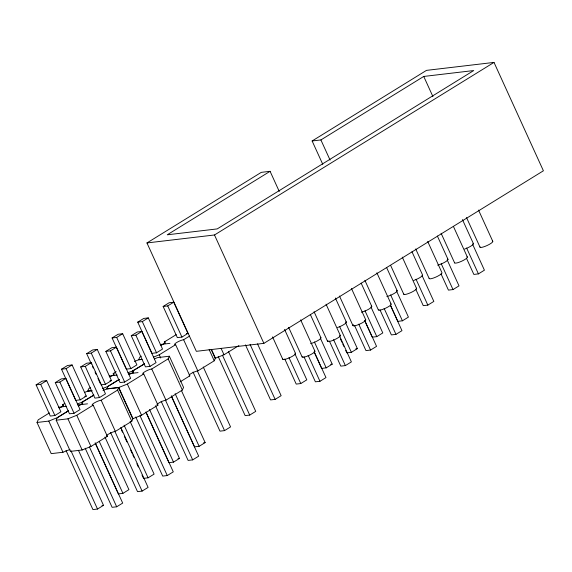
<?xml version="1.0" encoding="UTF-8"?>
<svg xmlns="http://www.w3.org/2000/svg" width="572" height="572" viewBox="0 0 572 572"><rect width="100%" height="100%" fill="white"/><g stroke="black" fill="none" stroke-linecap="round" stroke-linejoin="round"><path stroke-width="0.86" d="M69.999 449.442L62.977 452.259L51.223 453.646L37.016 422.472L38.202 419.834L49.392 412.927M103.003 390.447L107.014 388.838L118.769 387.451L117.582 390.09L101.172 400.214A5.505 1.108 -24.5 0 0 94.123 403.046A5.505 1.108 -24.5 0 0 93.172 405.155L107.379 436.336L90.969 446.46L82.153 450L70.406 451.387L56.192 420.213L57.379 417.574L68.569 410.667M106.735 435.406A5.505 1.108 -24.5 0 1 115.38 431.395L131.789 421.264L132.976 418.625L118.769 387.451M119.148 379.436L107.965 386.343L106.778 388.981L118.526 387.594L127.349 384.062L143.751 373.931A5.505 1.108 -24.5 0 1 144.702 371.821A5.505 1.108 -24.5 0 1 151.759 368.99L168.161 358.858L169.348 356.22L157.6 357.607L154.476 358.858M156.971 404.64A5.505 1.108 -24.5 0 1 160.675 402.023A5.505 1.108 -24.5 0 1 165.966 400.164L182.368 390.04L183.555 387.401L169.348 356.22M189.189 374.932A5.505 1.108 -24.5 0 1 197.84 370.913L214.243 360.782L215.429 358.143L211.425 349.349M322.78 164.35L312.126 140.977L426.476 70.377L494.008 62.412L543.4 170.792L263.885 343.35L196.346 351.322L146.954 242.943L261.304 172.351L270.084 171.314L279.265 191.463M270.084 171.314L167.238 234.806L217.224 228.907L473.73 70.549L423.745 76.448L320.899 139.94L312.126 140.977M146.954 242.943L214.493 234.978L494.008 62.412M36.1 384.884L40.676 384.341L54.891 415.515L50.307 416.058L36.1 384.884L42.106 381.174L46.682 380.637L60.889 411.811L54.676 415.651M61.511 369.197L67.517 365.487L72.093 364.95L86.3 396.124L80.294 399.828L75.719 400.371L61.511 369.197L66.087 368.654L72.093 364.95M91.42 364.049L86.679 353.653L92.685 349.95L97.261 349.413L111.469 380.587L105.255 384.42M125.933 368.347L112.091 337.966L118.097 334.262L122.673 333.719L136.88 364.9L130.881 368.604L126.298 369.147M137.73 322.136L142.314 321.6L156.521 352.774L151.945 353.317L137.73 322.136L143.736 318.432L148.312 317.896L162.519 349.07L156.313 352.903M163.142 306.449L169.148 302.745L173.724 302.209L187.931 333.383L181.932 337.087L177.349 337.63L163.142 306.449L167.725 305.913L173.724 302.209M40.676 384.341L46.682 380.637M86.679 353.653L91.263 353.117L97.261 349.413M112.091 337.966L116.674 337.43L122.673 333.719M142.314 321.6L148.312 317.896M55.277 382.618L59.86 382.082L74.067 413.256L69.484 413.799L55.277 382.618L61.283 378.914L65.859 378.371L80.066 409.552L73.852 413.384M80.688 366.931L86.694 363.227L91.27 362.684L105.477 393.865L99.478 397.569L94.895 398.112L80.688 366.931L85.264 366.395L91.27 362.684M105.856 351.394L110.439 350.85L124.646 382.032L120.07 382.568L105.856 351.394L111.862 347.69L116.438 347.147L130.645 378.321L124.439 382.16M131.267 335.707L137.273 332.003L141.849 331.46L156.056 362.634L150.057 366.345L145.474 366.881L131.267 335.707L135.85 335.163L141.849 331.46M59.86 382.082L65.859 378.371M110.439 350.85L116.438 347.147M59.259 408.158A5.505 1.108 -24.5 0 0 62.613 404.762L64.85 403.382M90.276 387.687L88.789 388.61L87.602 391.248L91.799 390.748M109.838 376.934A5.505 1.108 -24.5 0 0 113.199 373.537L116.18 371.693M141.327 356.17L139.84 357.092L138.653 359.731L142.006 359.33M160.889 345.416A5.505 1.108 -24.5 0 0 164.25 342.02L176.183 334.656M82.518 404.104L81.789 402.502L93.722 395.138M133.104 372.873L132.375 371.278L144.308 363.906M68.025 411.104L57.586 417.546L48.77 421.085L37.016 422.472M77.356 404.025A5.505 1.108 -24.5 0 1 81.074 402.652L93.93 395.109M119.355 379.415L108.165 386.322L102.602 388.552M127.935 372.801A5.505 1.108 -24.5 0 1 131.653 371.428L144.509 363.885M153.611 357.057L159.223 354.804L175.625 344.673A5.505 1.108 -24.5 0 1 176.576 342.564A5.505 1.108 -24.5 0 1 183.633 339.732L189.597 336.05M56.192 420.213L67.946 418.826L76.762 415.286L93.172 405.155M180.137 381.839L189.832 375.854L175.625 344.673M211.182 349.499L215.194 358.294L224.01 354.754L238.924 345.545M118.526 387.594L132.733 418.776L141.556 415.236L157.958 405.105L143.751 373.931M65.995 450.471L92.929 509.588L97.512 509.044L103.511 505.341L78.421 450.278M95.095 442.885L118.34 493.901L122.923 493.357L128.922 489.653L104.933 437.015M142.035 475.118L143.515 478.356L148.091 477.82L154.097 474.116L130.109 421.478M146.046 412.469L168.926 462.669L173.502 462.133L179.508 458.429L155.52 405.791M171.314 395.824L194.566 446.839L199.142 446.303L205.148 442.599L181.524 390.769M193.036 372.043L219.977 431.152L224.553 430.616L230.559 426.912L203.246 366.988M218.204 356.506L245.145 415.615L249.721 415.079L255.727 411.368L228.421 351.451M245.459 344.866L270.556 399.928L275.132 399.392L281.138 395.681L257.522 343.858M284.777 358.987L296.217 384.091L300.793 383.547L306.799 379.844L294.988 353.932M314.25 352.202L321.628 368.397L326.204 367.86L332.21 364.157L320.399 338.245M345.688 350.429L346.796 352.86L351.38 352.323L357.378 348.613L345.574 322.701M372.208 337.173L376.791 336.636L382.79 332.925L370.978 307.014M390.469 305.148L397.847 321.342L402.431 320.806L408.429 317.095L396.625 291.184M415.88 289.461L423.259 305.655L427.842 305.119L433.841 301.408L422.036 275.497M441.048 273.924L448.434 290.118L453.01 289.575L459.009 285.871L447.204 259.96M466.459 258.237L473.845 274.431L478.421 273.888L484.42 270.184L472.615 244.273M85.171 448.212L112.112 507.321L116.688 506.785L122.687 503.081L95.381 443.157M110.582 432.525L137.516 491.634L142.099 491.098L148.098 487.394L120.792 427.47M135.75 416.988L162.691 476.097L167.267 475.554L173.273 471.85L145.96 411.926M161.161 401.294L188.102 460.41L192.678 459.867L198.684 456.163L171.371 396.239M303.954 356.721L315.394 381.824L319.97 381.288L325.976 377.577L314.164 351.666M329.365 341.034L340.805 366.137L345.381 365.601L351.387 361.89L339.575 335.978M354.533 325.497L365.973 350.6L370.556 350.057L376.555 346.353L364.75 320.442M379.944 309.81L391.384 334.913L395.967 334.37L401.966 330.666L390.526 305.562M134.413 361.483L138.424 359.874L141.777 359.473M84.499 392.435L87.838 391.098L92.035 390.604M186.408 333.562L187.931 333.383M160.246 344.494L169.934 343.35M109.195 376.011L117.224 375.06M128.371 373.745L138.059 372.601M355.855 348.798L357.378 348.613M109.946 380.766L111.469 380.587M100.886 384.834L105.47 384.291L91.263 353.117M330.68 364.335L332.21 364.157M84.778 396.303L86.3 396.124M58.616 407.235L66.645 406.284M77.792 404.976L87.48 403.832M203.618 442.778L205.148 442.599M177.978 458.608L179.508 458.429M101.988 505.519L103.511 505.341M132.375 371.278L133.026 371.264A5.505 1.108 -24.5 0 1 129.015 374.667M81.789 402.502L82.447 402.495A5.505 1.108 -24.5 0 1 78.436 405.898M423.745 76.448L432.925 96.596M478.521 210.067L492.764 241.327M466.523 217.582L480.037 247.24M462.426 219.569L473.387 243.615M466.609 247.976L478.421 273.888M453.474 226.555L467.353 257.014M441.112 233.269L454.626 262.927M437.38 236.057L447.976 259.302M441.198 263.663L453.01 289.575M427.699 241.441L441.949 272.701A7.021 1.409 -24.5 0 1 435.564 277.213A7.021 1.409 -24.5 0 1 429.222 278.214M415.701 248.956L429.214 278.614M411.969 251.744L422.565 274.989A7.021 1.409 -24.5 0 1 413.728 280.444M416.03 279.207L427.842 305.119M402.288 257.128L416.538 288.388M390.655 265.451L403.803 294.301M386.558 267.431L397.154 290.676M320.899 139.94L330.087 160.089M390.619 294.895L402.431 320.806M376.877 272.815L391.126 304.075M384.155 308.458L395.967 334.37M364.879 280.33L378.392 309.988M361.147 283.119L371.743 306.363M364.979 310.725L376.791 336.636M351.465 288.502L365.715 319.762M364.829 320.978L371.843 336.365M358.744 324.145L370.556 350.057M339.468 296.017L352.981 325.675M335.371 298.005L346.332 322.05M339.568 326.412L351.38 352.323M326.054 304.19L340.304 335.449M340.526 339.096L341.999 342.335M342.742 343.951L343.843 346.382M333.576 339.682L345.381 365.601M314.057 311.704L327.577 341.362M310.324 314.493L320.921 337.737M314.4 341.949L326.204 367.86M300.643 319.877L314.893 351.137M308.165 355.376L319.97 381.288M288.645 327.398L302.166 357.05M284.549 329.379L295.51 353.424M288.989 357.636L300.793 383.547M272.551 336.894L282.782 359.338M214.493 234.978L263.885 343.35M250.043 344.323L275.132 399.392M221.092 348.362L224.01 354.754M222.415 355.155L249.721 415.079M209.145 349.592L214.243 360.782M183.633 339.732L197.84 370.913M167.725 305.913L181.932 337.087M197.247 370.692L224.553 430.616M164.25 342.02L164.979 343.622M168.161 358.858L182.368 390.04M159.223 354.804L160.675 358M175.154 393.665L199.142 446.303M151.759 368.99L165.966 400.164M135.85 335.163L150.057 366.345M165.372 399.95L192.678 459.867M132.582 371.249L133.305 372.851M116.674 337.43L130.881 368.604M149.514 409.495L173.502 462.133M127.349 384.062L141.556 415.236M139.961 415.637L167.267 475.554M113.199 373.537L113.928 375.139M117.582 390.09L131.789 421.264M124.103 425.182L148.091 477.82M92.514 366.445L93.243 368.046M95.059 372.043L96.153 374.438M97.976 378.435L100.164 383.233M121.371 429.772L122.48 432.203M124.324 436.25L126.905 441.92M130.595 450.014L132.075 453.26M132.811 454.876L133.919 457.307M136.872 463.785L138.345 467.024M101.172 400.214L115.38 431.395M85.264 366.395L99.478 397.569M114.786 431.174L142.099 491.098M81.996 402.481L82.725 404.075M66.087 368.654L80.294 399.828M99.306 441.534L122.923 493.357M76.762 415.286L90.969 446.46M89.382 446.861L116.688 506.785M62.613 404.762L63.342 406.363M67.946 418.826L82.153 450M70.942 450.743L97.512 509.044M48.77 421.085L62.977 452.259M189.832 375.854A5.505 1.108 -24.5 0 1 189.182 375.861M157.958 405.105A5.505 1.108 -24.5 0 1 157.307 405.112M107.379 436.336A5.505 1.108 -24.5 0 1 106.728 436.343M472.958 243.407A7.021 1.409 -24.5 0 1 471.542 245.703A7.021 1.409 -24.5 0 1 464.55 249.07M492.335 241.127A7.021 1.409 -24.5 0 1 487.222 245.459A7.021 1.409 -24.5 0 1 480.044 246.839M447.547 259.095A7.021 1.409 -24.5 0 1 445.502 261.797A7.021 1.409 -24.5 0 1 437.687 265.179M466.924 256.814A7.021 1.409 -24.5 0 1 461.811 261.147A7.021 1.409 -24.5 0 1 454.633 262.527M396.725 290.469A7.021 1.409 -24.5 0 1 394.68 293.171A7.021 1.409 -24.5 0 1 386.865 296.553M416.109 288.188A7.021 1.409 -24.5 0 1 410.989 292.521A7.021 1.409 -24.5 0 1 403.811 293.901M371.314 306.156A7.021 1.409 -24.5 0 1 369.269 308.859A7.021 1.409 -24.5 0 1 361.454 312.24M390.697 303.875A7.021 1.409 -24.5 0 1 385.578 308.208A7.021 1.409 -24.5 0 1 378.399 309.588M345.903 321.843A7.021 1.409 -24.5 0 1 344.494 324.138A7.021 1.409 -24.5 0 1 337.494 327.506M365.286 319.562A7.021 1.409 -24.5 0 1 359.33 324.274A7.021 1.409 -24.5 0 1 353.424 324.696M320.492 337.53A7.021 1.409 -24.5 0 1 318.447 340.233A7.021 1.409 -24.5 0 1 310.632 343.615M339.875 335.249A7.021 1.409 -24.5 0 1 333.919 339.961A7.021 1.409 -24.5 0 1 328.013 340.383M295.08 353.217A7.021 1.409 -24.5 0 1 289.961 357.557A7.021 1.409 -24.5 0 1 282.782 358.937M314.464 350.936A7.021 1.409 -24.5 0 1 309.345 355.276A7.021 1.409 -24.5 0 1 302.166 356.649"/></g></svg>
